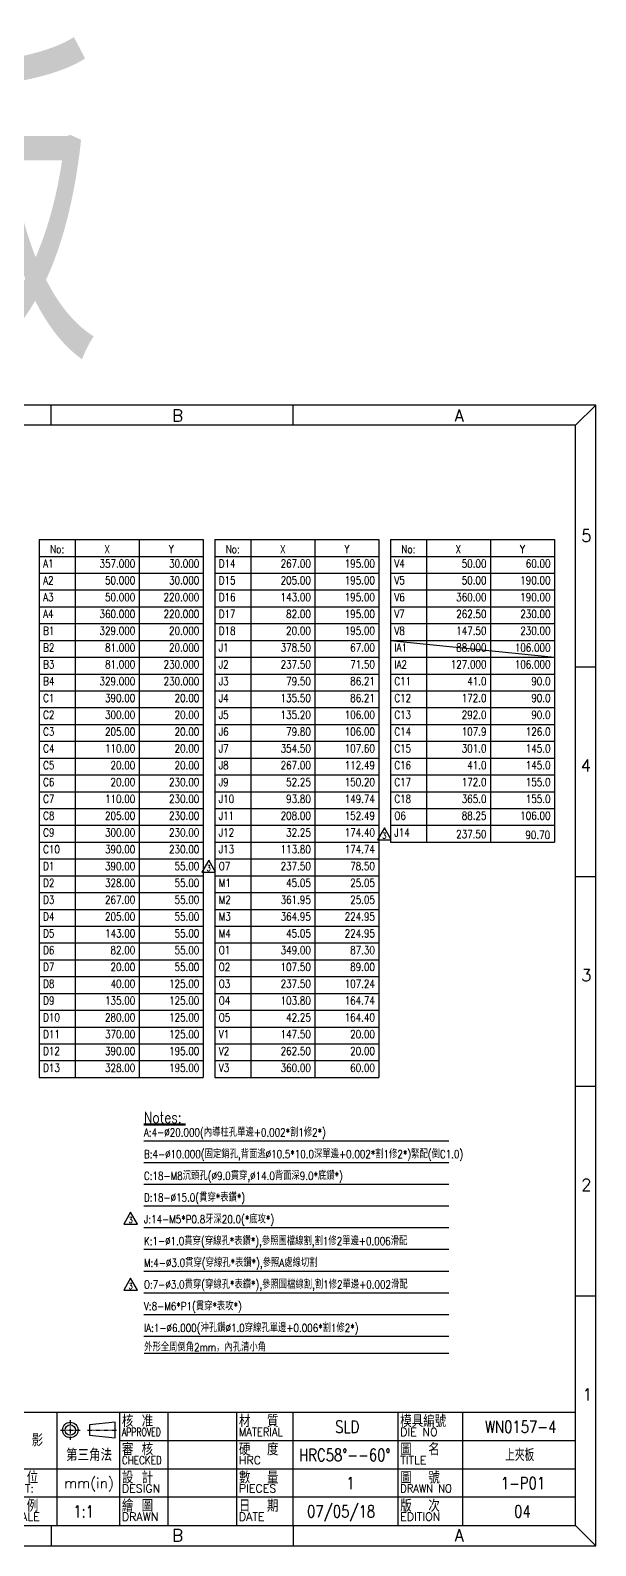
# Model space of a CAD drawing. Extents: x 13099 to 13821, y -3003 to -1672.
# Drawn here: x 13574 to 13821, y -2334 to -1672 of the extents above; entities that cross this region are included whole.
import ezdxf
from ezdxf.enums import TextEntityAlignment as Align

# ---------------------------------------------------------------- set-up
doc = ezdxf.new("R2010")
doc.units = 0
doc.header["$MEASUREMENT"] = 0
doc.linetypes.add('CENTER', pattern=[2, 1.25, -0.25, 0.25, -0.25])
for name, color, linetype in [('-PP', 4, 'CONTINUOUS'), ('-PP1', 1, 'CONTINUOUS'), ('-PPDIM', 6, 'CONTINUOUS'), ('BORD', 4, 'CONTINUOUS')]:
    doc.layers.add(name, color=color, linetype=linetype)
doc.styles.add('AEH', font='ROMANS.shx', dxfattribs={"width": 0.8, "bigfont": 'ae.shx'})
doc.styles.add('ROMANS', font='ROMANS')
doc.styles.add('型式1', font='KAIU.TTF', dxfattribs={"width": 0.8})

# ---------------------------------------------------------------- blocks, each defined once
blk = doc.blocks.new('A3BORD')
at = {"layer": 'BORD', "color": 7}
for p, q in [((900.74, -291.41), (905.74, -296.41)), ((995.29, -296.41), (995.29, -291.41)), ((1055.29, -296.41), (1055.29, -291.41)), ((1115.29, -296.41), (1115.29, -291.41)), ((1175.29, -296.41), (1175.29, -291.41)), ((1235.29, -296.41), (1235.29, -291.41)), ((1305.29, -296.41), (1310.29, -291.41)), ((905.74, -356.3), (900.74, -356.3)), ((1305.29, -356.3), (1310.29, -356.3)), ((905.74, -408.3), (900.74, -408.3)), ((1305.29, -408.3), (1310.29, -408.3)), ((905.74, -460.3), (900.74, -460.3)), ((1305.29, -460.3), (1310.29, -460.3)), ((905.74, -512.3), (900.74, -512.3)), ((1305.29, -512.3), (1310.29, -512.3)), ((900.74, -574.3), (905.74, -569.3)), ((995.29, -569.3), (995.29, -574.3)), ((1055.29, -569.3), (1055.29, -574.3)), ((1115.29, -569.3), (1115.29, -574.3)), ((1175.29, -569.3), (1175.29, -574.3)), ((1235.29, -569.3), (1235.29, -574.3)), ((1305.29, -569.3), (1310.29, -574.3))]:
    blk.add_line(p, q, dxfattribs=at)
blk.add_lwpolyline([(900.74, -291.41), (900.74, -574.3), (1310.29, -574.3), (1310.29, -291.41)], close=True, dxfattribs=at)
at = {"layer": 'BORD'}
blk.add_lwpolyline([(905.74, -296.41), (905.74, -569.3), (1305.29, -569.3), (1305.29, -296.41)], close=True, dxfattribs=at)
at = {"layer": 'BORD', "color": 7, "style": 'ROMANS'}
for s, p in [('F', (965.29, -295.53)), ('E', (1025.29, -295.53)), ('D', (1085.29, -295.53)), ('C', (1145.29, -295.53)), ('B', (1205.29, -295.53)), ('A', (1275.29, -295.53)), ('5', (902.33, -325.3)), ('5', (1306.69, -325.3)), ('4', (901.83, -382.3)), ('4', (1306.55, -382.3)), ('3', (902.33, -434.3)), ('3', (1306.69, -434.3)), ('2', (902.33, -486.3)), ('2', (1306.69, -486.3)), ('1', (902.83, -538.3)), ('1', (1306.96, -538.3)), ('F', (965.29, -573.42)), ('E', (1025.29, -573.12)), ('D', (1085.29, -573.17)), ('C', (1145.29, -573.22)), ('B', (1205.29, -573.22)), ('A', (1275.29, -573.22))]:
    blk.add_text(s, height=3, dxfattribs=at).set_placement(p)
blk = doc.blocks.new('-A30')
at = {"layer": 'BORD', "color": 4}
for p, q in [((404.55, 33), (5, 33)), ((69, 33), (69, 5)), ((81, 33), (81, 5)), ((162.5, 33), (162.5, 5)), ((263, 33), (263, 5)), ((276, 33), (276, 5)), ((291.5, 33), (291.5, 5)), ((303.5, 33), (303.5, 5)), ((320.5, 33), (320.5, 5)), ((334.5, 33), (334.5, 5)), ((360.5, 33), (360.5, 5)), ((376.5, 33), (376.5, 5)), ((162.5, 27.4), (5, 27.4)), ((45, 27.4), (45, 5)), ((404.55, 26), (291.5, 26)), ((162.5, 21.8), (5, 21.8)), ((25, 21.8), (25, 5)), ((404.55, 19), (263, 19)), ((162.5, 16.2), (5, 16.2)), ((404.55, 12), (263, 12)), ((162.5, 10.6), (5, 10.6))]:
    blk.add_line(p, q, dxfattribs=at)
at = {"layer": 'BORD', "color": 1, "linetype": 'CENTER'}
for p, q in [((279.3, 31.1), (279.3, 26.26)), ((276.88, 28.68), (281.72, 28.68)), ((283.55, 28.68), (290.95, 28.68))]:
    blk.add_line(p, q, dxfattribs=at)
at = {"layer": 'BORD', "color": 2}
for p, q in [((290.45, 30.6), (284.05, 29.96)), ((290.45, 26.76), (290.45, 30.6)), ((284.05, 29.96), (284.05, 27.4)), ((284.05, 27.4), (290.45, 26.76))]:
    blk.add_line(p, q, dxfattribs=at)
at = {"layer": 'BORD', "color": 2, "ltscale": 6}
for points in [[(75.08, 27.05), (72.47, 22.53), (77.69, 22.53)], [(75.08, 21.45), (72.47, 16.93), (77.69, 16.93)], [(75.08, 15.85), (72.47, 11.33), (77.69, 11.33)], [(75.08, 10.25), (72.47, 5.73), (77.69, 5.73)]]:
    blk.add_lwpolyline(points, close=True, dxfattribs=at)
at = {"layer": 'BORD', "color": 2}
for radius in [1.92, 1.28]:
    blk.add_circle((279.3, 28.68), radius, dxfattribs=at)
at = {"layer": 'BORD', "color": 4}
blk.add_blockref('A3BORD', (-900.74, 574.3), dxfattribs=at)
at = {"layer": 'BORD', "color": 4, "ltscale": 6, "style": 'AEH'}
for s, p in [('一   般   公   差', (37, 30.2)), ('設   變   內   容', (121.75, 30.2)), ('角   度', (57, 24.6))]:
    blk.add_text(s, height=4, dxfattribs=at).set_placement(p, align=Align.MIDDLE_CENTER)
at = {"layer": 'BORD', "color": 2, "ltscale": 6, "style": 'AEH'}
blk.add_text('NO:', height=3, dxfattribs=at).set_placement((75, 30.2), align=Align.MIDDLE_CENTER)
at = {"layer": 'BORD', "ltscale": 6, "style": 'AEH'}
for s, p in [('核 准', (292.1, 32.4)), ('材  質', (321.1, 32.4)), ('模具編號', (361.1, 32.4)), ('審 核', (292.1, 25.4)), ('硬  度', (321.1, 25.4)), ('圖  名', (361.1, 25.4)), ('單 位', (263.6, 18.4)), ('設 計', (292.1, 18.4)), ('數  量', (321.1, 18.4)), ('圖  號', (361.1, 18.4)), ('比 例', (263.6, 11.4)), ('繪 圖', (292.1, 11.4)), ('日  期', (321.1, 11.4)), ('版  次', (361.1, 11.4))]:
    blk.add_text(s, height=3, dxfattribs=at).set_placement(p, align=Align.TOP_LEFT)
at = {"layer": 'BORD', "color": 4, "ltscale": 6, "style": 'AEH'}
blk.add_text('投 影', height=3, dxfattribs=at).set_placement((264.81, 27.64), align=Align.TOP_LEFT)
at = {"layer": 'BORD', "color": 2, "ltscale": 6, "style": 'AEH'}
for s, width, p in [('APPROVED', 0.7, (292.1, 26.6)), ('MATERIAL', 0.9, (321.1, 26.6)), ('CHECKED', 0.8, (292.1, 19.6)), ('DRAWN NO', 0.9, (361.1, 12.6))]:
    blk.add_text(s, height=2, dxfattribs=dict(at, width=width)).set_placement(p, align=Align.BOTTOM_LEFT)
for s, p in [('DIE NO', (361.1, 26.6)), ('HRC', (321.1, 19.6)), ('TITLE', (361.1, 19.6)), ('UNIT:', (263.6, 12.6)), ('DESIGN', (292.1, 12.6)), ('PIECES', (321.1, 12.6)), ('SCALE', (263.6, 5.6)), ('DRAWN', (292.1, 5.6)), ('DATE', (321.1, 5.6)), ('EDITION', (361.1, 5.6))]:
    blk.add_text(s, height=2, dxfattribs=at).set_placement(p, align=Align.BOTTOM_LEFT)
at = {"layer": 'BORD', "ltscale": 6, "style": 'AEH'}
for s, height, p in [('1', 3, (75, 24.26)), ('第三角法', 3, (283.97, 22.5)), ('2', 3, (75, 18.66)), ('mm(in)', 2.5, (283.97, 15.5)), ('3', 3, (75, 13.06)), ('4', 3, (75, 7.46))]:
    blk.add_text(s, height=height, dxfattribs=at).set_placement(p, align=Align.MIDDLE_CENTER)
at = {"layer": 'BORD', "color": 7, "ltscale": 6, "style": '型式1', "width": 1.15345}
blk.add_text('GPPC', height=8, dxfattribs=at).set_placement((165.84, 14.94), (191.95, 14.94), align=Align.FIT)
at = {"layer": 'BORD', "color": 7, "style": '型式1', "width": 0.939233}
blk.add_text('綠興科技股份有限公司', height=5, dxfattribs=at).set_placement((192.48, 20.17), (258.9, 20.17), align=Align.FIT)
at = {"layer": 'BORD', "color": 2, "linetype": 'Continuous', "style": 'AEH'}
for s, height, p in [('*.*', 4, (6.14, 17.21)), ('%%P0.1', 3, (26.71, 17.55)), ('0%%D', 3, (46.24, 17.55)), ('>', 3, (51.08, 17.55)), ('REF', 3, (54.85, 17.55)), ('%%P', 3, (64.13, 17.55)), ('*.**', 4, (6.14, 11.23)), ('%%P0.01', 3, (26.71, 11.57)), ('>', 3, (51.08, 11.95)), ('%%P', 3, (64.13, 11.95)), ('*.***', 4, (6.14, 5.91)), ('-0.005', 3, (26.71, 6.26)), ('>', 3, (51.08, 6.35)), ('%%P', 3, (64.13, 6.35))]:
    blk.add_text(s, height=height, dxfattribs=at).set_placement(p)
at = {"layer": 'BORD', "color": 2, "style": '型式1', "width": 0.571104}
blk.add_text('Green Point Precision Components Co.,Ltd', height=4, dxfattribs=at).set_placement((193, 12.94), (257.62, 12.94), align=Align.FIT)

msp = doc.modelspace()

# ---------------------------------------------------------------- linework, layer by layer
at = {"layer": '-PP', "ltscale": 6}
msp.add_line((13731.0965, -1938.319), (13802.8465, -1945.669), dxfattribs=at)
at = {"layer": '-PP', "color": 2, "ltscale": 6}
for points in [[(13728.4818, -2020.2952), (13725.4818, -2025.4912), (13731.4818, -2025.4912)], [(13651.7318, -2034.4452), (13648.7318, -2039.6412), (13654.7318, -2039.6412)], [(13617.5847, -2188.3319), (13614.5847, -2193.5279), (13620.5847, -2193.5279)], [(13617.5847, -2217.2235), (13614.5847, -2222.4195), (13620.5847, -2222.4195)]]:
    msp.add_lwpolyline(points, close=True, dxfattribs=at)
at = {"layer": '-PPDIM', "ltscale": 6}
for p, q in [((13577.5965, -1894.219), (13649.3465, -1894.219)), ((13577.5965, -1894.219), (13577.5965, -2129.419)), ((13593.3465, -1894.219), (13593.3465, -2129.419)), ((13621.3465, -1894.219), (13621.3465, -2129.419)), ((13649.3465, -1894.219), (13649.3465, -2129.419)), ((13654.3465, -1894.219), (13726.0965, -1894.219)), ((13654.3465, -1894.219), (13654.3465, -2129.419)), ((13670.0965, -1894.219), (13670.0965, -2129.419)), ((13698.0965, -1894.219), (13698.0965, -2129.419)), ((13726.0965, -1894.219), (13726.0965, -2129.419)), ((13731.0965, -1894.219), (13802.8465, -1894.219)), ((13731.0965, -1894.219), (13731.0965, -1953.019)), ((13746.8465, -1894.219), (13746.8465, -1953.019)), ((13774.8465, -1894.219), (13774.8465, -1953.019)), ((13802.8465, -1894.219), (13802.8465, -1953.019)), ((13577.5965, -1901.569), (13649.3465, -1901.569)), ((13654.3465, -1901.569), (13726.0965, -1901.569)), ((13731.0965, -1901.569), (13802.8465, -1901.569)), ((13577.5965, -1908.919), (13649.3465, -1908.919)), ((13654.3465, -1908.919), (13726.0965, -1908.919)), ((13731.0965, -1908.919), (13802.8465, -1908.919)), ((13577.5965, -1916.269), (13649.3465, -1916.269)), ((13654.3465, -1916.269), (13726.0965, -1916.269)), ((13731.0965, -1916.269), (13802.8465, -1916.269)), ((13577.5965, -1923.619), (13649.3465, -1923.619)), ((13654.3465, -1923.619), (13726.0965, -1923.619)), ((13731.0965, -1923.619), (13802.8465, -1923.619)), ((13577.5965, -1930.969), (13649.3465, -1930.969)), ((13654.3465, -1930.969), (13726.0965, -1930.969)), ((13731.0965, -1930.969), (13802.8465, -1930.969)), ((13577.5965, -1938.319), (13649.3465, -1938.319)), ((13654.3465, -1938.319), (13726.0965, -1938.319)), ((13731.0965, -1938.319), (13802.8465, -1938.319)), ((13577.5965, -1945.669), (13649.3465, -1945.669)), ((13654.3465, -1945.669), (13726.0965, -1945.669)), ((13731.0965, -1945.669), (13802.8465, -1945.669)), ((13577.5965, -1953.019), (13649.3465, -1953.019)), ((13654.3465, -1953.019), (13726.0965, -1953.019)), ((13731.0965, -1953.019), (13802.8465, -1953.019)), ((13731.0965, -1953.019), (13802.8465, -1953.019)), ((13731.0965, -1953.019), (13731.0965, -2011.819)), ((13746.8465, -1953.019), (13746.8465, -2011.819)), ((13774.8465, -1953.019), (13774.8465, -2011.819)), ((13802.8465, -1953.019), (13802.8465, -2011.819)), ((13577.5965, -1960.369), (13649.3465, -1960.369)), ((13654.3465, -1960.369), (13726.0965, -1960.369)), ((13731.0965, -1960.369), (13802.8465, -1960.369)), ((13577.5965, -1967.719), (13649.3465, -1967.719)), ((13654.3465, -1967.719), (13726.0965, -1967.719)), ((13731.0965, -1967.719), (13802.8465, -1967.719)), ((13577.5965, -1975.069), (13649.3465, -1975.069)), ((13654.3465, -1975.069), (13726.0965, -1975.069)), ((13731.0965, -1975.069), (13802.8465, -1975.069)), ((13577.5965, -1982.419), (13649.3465, -1982.419)), ((13654.3465, -1982.419), (13726.0965, -1982.419)), ((13731.0965, -1982.419), (13802.8465, -1982.419)), ((13577.5965, -1989.769), (13649.3465, -1989.769)), ((13654.3465, -1989.769), (13726.0965, -1989.769)), ((13731.0965, -1989.769), (13802.8465, -1989.769)), ((13577.5965, -1997.119), (13649.3465, -1997.119)), ((13654.3465, -1997.119), (13726.0965, -1997.119)), ((13731.0965, -1997.119), (13802.8465, -1997.119)), ((13577.5965, -2004.469), (13649.3465, -2004.469)), ((13654.3465, -2004.469), (13726.0965, -2004.469)), ((13731.0965, -2004.469), (13802.8465, -2004.469)), ((13577.5965, -2011.819), (13649.3465, -2011.819)), ((13654.3465, -2011.819), (13726.0965, -2011.819)), ((13731.0965, -2011.819), (13802.8465, -2011.819)), ((13731.0965, -2011.819), (13802.8465, -2011.819)), ((13731.0965, -2011.819), (13731.0965, -2026.519)), ((13746.8465, -2011.819), (13746.8465, -2026.519)), ((13774.8465, -2011.819), (13774.8465, -2026.519)), ((13802.8465, -2011.819), (13802.8465, -2026.519)), ((13577.5965, -2019.169), (13649.3465, -2019.169)), ((13654.3465, -2019.169), (13726.0965, -2019.169)), ((13731.0965, -2019.169), (13802.8465, -2019.169)), ((13577.5965, -2026.519), (13649.3465, -2026.519)), ((13654.3465, -2026.519), (13726.0965, -2026.519)), ((13731.0965, -2026.519), (13802.8465, -2026.519)), ((13731.0965, -2026.519), (13802.8465, -2026.519)), ((13577.5965, -2033.869), (13649.3465, -2033.869)), ((13654.3465, -2033.869), (13726.0965, -2033.869)), ((13577.5965, -2041.219), (13649.3465, -2041.219)), ((13654.3465, -2041.219), (13726.0965, -2041.219)), ((13577.5965, -2048.569), (13649.3465, -2048.569)), ((13654.3465, -2048.569), (13726.0965, -2048.569)), ((13577.5965, -2055.919), (13649.3465, -2055.919)), ((13654.3465, -2055.919), (13726.0965, -2055.919)), ((13577.5965, -2063.269), (13649.3465, -2063.269)), ((13654.3465, -2063.269), (13726.0965, -2063.269)), ((13577.5965, -2070.619), (13649.3465, -2070.619)), ((13654.3465, -2070.619), (13726.0965, -2070.619)), ((13577.5965, -2077.969), (13649.3465, -2077.969)), ((13654.3465, -2077.969), (13726.0965, -2077.969)), ((13577.5965, -2085.319), (13649.3465, -2085.319)), ((13654.3465, -2085.319), (13726.0965, -2085.319)), ((13577.5965, -2092.669), (13649.3465, -2092.669)), ((13654.3465, -2092.669), (13726.0965, -2092.669)), ((13577.5965, -2100.019), (13649.3465, -2100.019)), ((13654.3465, -2100.019), (13726.0965, -2100.019)), ((13577.5965, -2107.369), (13649.3465, -2107.369)), ((13654.3465, -2107.369), (13726.0965, -2107.369)), ((13577.5965, -2114.719), (13649.3465, -2114.719)), ((13654.3465, -2114.719), (13726.0965, -2114.719)), ((13577.5965, -2122.069), (13649.3465, -2122.069)), ((13654.3465, -2122.069), (13726.0965, -2122.069)), ((13577.5965, -2129.419), (13649.3465, -2129.419)), ((13577.5965, -2129.419), (13649.3465, -2129.419)), ((13654.3465, -2129.419), (13726.0965, -2129.419)), ((13654.3465, -2129.419), (13726.0965, -2129.419)), ((13623.4115, -2149.719), (13641.5555, -2149.719)), ((13623.4115, -2150.069), (13641.5555, -2150.069)), ((13623.4115, -2157.069), (13756.6115, -2157.069)), ((13623.4115, -2166.569), (13756.6115, -2166.569)), ((13623.4115, -2176.069), (13756.6115, -2176.069)), ((13623.4115, -2185.569), (13756.6115, -2185.569)), ((13623.4115, -2195.069), (13756.6115, -2195.069)), ((13623.4115, -2204.569), (13756.6115, -2204.569)), ((13623.4115, -2214.069), (13756.6115, -2214.069)), ((13623.4115, -2223.569), (13756.6115, -2223.569)), ((13623.4115, -2233.069), (13756.6115, -2233.069)), ((13623.4115, -2242.569), (13756.6115, -2242.569)), ((13623.5086, -2249.9318), (13756.6115, -2249.9318))]:
    msp.add_line(p, q, dxfattribs=at)

# ---------------------------------------------------------------- block references
at = {"layer": '-PP1', "ltscale": 6, "xscale": 1.763061300000118, "yscale": 1.763061300000118, "zscale": 1.7630613}
msp.add_blockref('-A30', (13098.7812, -2334.1561), dxfattribs=at)

# ---------------------------------------------------------------- texts
at = {"layer": '-PP', "color": 2, "ltscale": 6, "style": 'AEH', "width": 0.8}
for p in [(13728.4818, -2023.7592), (13651.7318, -2037.9092), (13617.5847, -2191.7959), (13617.5847, -2220.6875)]:
    msp.add_text('3', height=2.5, dxfattribs=at).set_placement(p, align=Align.MIDDLE)
at = {"layer": '-PP1', "ltscale": 6, "style": 'AEH', "width": 0.8}
for s, height, p in [('SLD', 5.28918, (13706.9889, -2284.7904)), ('WN0157-4', 5.28918, (13772.4835, -2284.7904)), ('HRC58%%D--60%%D', 5.289184, (13691.2423, -2297.1318)), ('上夾板', 5.28918, (13781.3071, -2297.1318)), ('1', 5.2892, (13711.8192, -2309.4732)), ('1-P01', 5.28918, (13779.363, -2309.4732)), ('1:1', 5.28918, (13592.5158, -2321.8146)), ('07/05/18', 5.28918, (13694.7011, -2321.8146)), ('04', 5.28918, (13785.2076, -2321.8146))]:
    msp.add_text(s, height=height, dxfattribs=at).set_placement(p)
at = {"layer": '-PP1', "ltscale": 6, "insert": (13308.3322, -1685.0841), "char_height": 130, "width": 421.787644, "attachment_point": 1, "style": 'AEH'}
msp.add_mtext('上夾板', dxfattribs=at)
at = {"layer": '-PPDIM', "ltscale": 6, "style": 'AEH', "width": 0.8}
for s, p in [('No:', (13585.4715, -1898.419)), ('X', (13607.3465, -1898.419)), ('Y', (13635.3465, -1898.419)), ('No:', (13662.2215, -1898.419)), ('X', (13684.0965, -1898.419)), ('Y', (13712.0965, -1898.419)), ('No:', (13738.9715, -1898.419)), ('X', (13760.8465, -1898.419)), ('Y', (13788.8465, -1898.419))]:
    msp.add_text(s, height=3.5, dxfattribs=at).set_placement(p, align=Align.MIDDLE)
for s, height, p in [('A1', 3.5, (13579.3465, -1906.469)), ('D14', 3.5, (13656.0965, -1906.469)), ('V4', 3.5, (13732.8465, -1906.469)), ('A2', 3.5, (13579.3465, -1913.819)), ('D15', 3.5, (13656.0965, -1913.819)), ('V5', 3.5, (13732.8465, -1913.819)), ('A3', 3.5, (13579.3465, -1921.169)), ('D16', 3.5, (13656.0965, -1921.169)), ('V6', 3.5, (13732.8465, -1921.169)), ('A4', 3.5, (13579.3465, -1928.519)), ('D17', 3.5, (13656.0965, -1928.519)), ('V7', 3.5, (13732.8465, -1928.519)), ('B1', 3.5, (13579.3465, -1935.869)), ('D18', 3.5, (13656.0965, -1935.869)), ('V8', 3.5, (13732.8465, -1935.869)), ('B2', 3.5, (13579.3465, -1943.219)), ('J1', 3.5, (13656.0965, -1943.219)), ('IA1', 3.5, (13732.8465, -1943.219)), ('B3', 3.5, (13579.3465, -1950.569)), ('J2', 3.5, (13656.0965, -1950.569)), ('IA2', 3.5, (13732.8465, -1950.569)), ('B4', 3.5, (13579.3465, -1957.919)), ('J3', 3.5, (13656.0965, -1957.919)), ('C11', 3.5, (13732.8465, -1957.919)), ('C1', 3.5, (13579.3465, -1965.269)), ('J4', 3.5, (13656.0965, -1965.269)), ('C12', 3.5, (13732.8465, -1965.269)), ('C2', 3.5, (13579.3465, -1972.619)), ('J5', 3.5, (13656.0965, -1972.619)), ('C13', 3.5, (13732.8465, -1972.619)), ('C3', 3.5, (13579.3465, -1979.969)), ('J6', 3.5, (13656.0965, -1979.969)), ('C14', 3.5, (13732.8465, -1979.969)), ('C4', 3.5, (13579.3465, -1987.319)), ('J7', 3.5, (13656.0965, -1987.319)), ('C15', 3.5, (13732.8465, -1987.319)), ('C5', 3.5, (13579.3465, -1994.669)), ('J8', 3.5, (13656.0965, -1994.669)), ('C16', 3.5, (13732.8465, -1994.669)), ('C6', 3.5, (13579.3465, -2002.019)), ('J9', 3.5, (13656.0965, -2002.019)), ('C17', 3.5, (13732.8465, -2002.019)), ('C7', 3.5, (13579.3465, -2009.369)), ('J10', 3.5, (13656.0965, -2009.369)), ('C18', 3.5, (13732.8465, -2009.369)), ('C8', 3.5, (13579.3465, -2016.719)), ('J11', 3.5, (13656.0965, -2016.719)), ('O6', 3.5, (13732.8465, -2016.719)), ('C9', 3.5, (13579.3465, -2024.069)), ('J12', 3.5, (13656.0965, -2024.069)), ('J14', 3.5, (13732.8465, -2024.069)), ('C10', 3.5, (13579.3465, -2031.419)), ('J13', 3.5, (13656.0965, -2031.419)), ('D1', 3.5, (13579.3465, -2038.769)), ('O7', 3.5, (13656.0965, -2038.769)), ('D2', 3.5, (13579.3465, -2046.119)), ('M1', 3.5, (13656.0965, -2046.119)), ('D3', 3.5, (13579.3465, -2053.469)), ('M2', 3.5, (13656.0965, -2053.469)), ('D4', 3.5, (13579.3465, -2060.819)), ('M3', 3.5, (13656.0965, -2060.819)), ('D5', 3.5, (13579.3465, -2068.169)), ('M4', 3.5, (13656.0965, -2068.169)), ('D6', 3.5, (13579.3465, -2075.519)), ('O1', 3.5, (13656.0965, -2075.519)), ('D7', 3.5, (13579.3465, -2082.869)), ('O2', 3.5, (13656.0965, -2082.869)), ('D8', 3.5, (13579.3465, -2090.219)), ('O3', 3.5, (13656.0965, -2090.219)), ('D9', 3.5, (13579.3465, -2097.569)), ('O4', 3.5, (13656.0965, -2097.569)), ('D10', 3.5, (13579.3465, -2104.919)), ('O5', 3.5, (13656.0965, -2104.919)), ('D11', 3.5, (13579.3465, -2112.269)), ('V1', 3.5, (13656.0965, -2112.269)), ('D12', 3.5, (13579.3465, -2119.619)), ('V2', 3.5, (13656.0965, -2119.619)), ('D13', 3.5, (13579.3465, -2126.969)), ('V3', 3.5, (13656.0965, -2126.969)), ('Notes:', 4.9, (13623.4115, -2149.369))]:
    msp.add_text(s, height=height, dxfattribs=at).set_placement(p)
for s, p in [('357.000', (13619.5965, -1906.469)), ('30.000', (13647.5965, -1906.469)), ('267.00', (13696.3465, -1906.469)), ('195.00', (13724.3465, -1906.469)), ('50.00', (13773.0965, -1906.469)), ('60.00', (13801.0965, -1906.469)), ('50.000', (13619.5965, -1913.819)), ('30.000', (13647.5965, -1913.819)), ('205.00', (13696.3465, -1913.819)), ('195.00', (13724.3465, -1913.819)), ('50.00', (13773.0965, -1913.819)), ('190.00', (13801.0965, -1913.819)), ('50.000', (13619.5965, -1921.169)), ('220.000', (13647.5965, -1921.169)), ('143.00', (13696.3465, -1921.169)), ('195.00', (13724.3465, -1921.169)), ('360.00', (13773.0965, -1921.169)), ('190.00', (13801.0965, -1921.169)), ('360.000', (13619.5965, -1928.519)), ('220.000', (13647.5965, -1928.519)), ('82.00', (13696.3465, -1928.519)), ('195.00', (13724.3465, -1928.519)), ('262.50', (13773.0965, -1928.519)), ('230.00', (13801.0965, -1928.519)), ('329.000', (13619.5965, -1935.869)), ('20.000', (13647.5965, -1935.869)), ('20.00', (13696.3465, -1935.869)), ('195.00', (13724.3465, -1935.869)), ('147.50', (13773.0965, -1935.869)), ('230.00', (13801.0965, -1935.869)), ('81.000', (13619.5965, -1943.219)), ('20.000', (13647.5965, -1943.219)), ('378.50', (13696.3465, -1943.219)), ('67.00', (13724.3465, -1943.219)), ('88.000', (13773.0965, -1943.219)), ('106.000', (13801.0965, -1943.219)), ('81.000', (13619.5965, -1950.569)), ('230.000', (13647.5965, -1950.569)), ('237.50', (13696.3465, -1950.569)), ('71.50', (13724.3465, -1950.569)), ('127.000', (13773.0965, -1950.569)), ('106.000', (13801.0965, -1950.569)), ('329.000', (13619.5965, -1957.919)), ('230.000', (13647.5965, -1957.919)), ('79.50', (13696.3465, -1957.919)), ('86.21', (13724.3465, -1957.919)), ('41.0', (13773.0965, -1957.919)), ('90.0', (13801.0965, -1957.919)), ('390.00', (13619.5965, -1965.269)), ('20.00', (13647.5965, -1965.269)), ('135.50', (13696.3465, -1965.269)), ('86.21', (13724.3465, -1965.269)), ('172.0', (13773.0965, -1965.269)), ('90.0', (13801.0965, -1965.269)), ('300.00', (13619.5965, -1972.619)), ('20.00', (13647.5965, -1972.619)), ('135.20', (13696.3465, -1972.619)), ('106.00', (13724.3465, -1972.619)), ('292.0', (13773.0965, -1972.619)), ('90.0', (13801.0965, -1972.619)), ('205.00', (13619.5965, -1979.969)), ('20.00', (13647.5965, -1979.969)), ('79.80', (13696.3465, -1979.969)), ('106.00', (13724.3465, -1979.969)), ('107.9', (13773.0965, -1979.969)), ('126.0', (13801.0965, -1979.969)), ('110.00', (13619.5965, -1987.319)), ('20.00', (13647.5965, -1987.319)), ('354.50', (13696.3465, -1987.319)), ('107.60', (13724.3465, -1987.319)), ('301.0', (13773.0965, -1987.319)), ('145.0', (13801.0965, -1987.319)), ('20.00', (13619.5965, -1994.669)), ('20.00', (13647.5965, -1994.669)), ('267.00', (13696.3465, -1994.669)), ('112.49', (13724.3465, -1994.669)), ('41.0', (13773.0965, -1994.669)), ('145.0', (13801.0965, -1994.669)), ('20.00', (13619.5965, -2002.019)), ('230.00', (13647.5965, -2002.019)), ('52.25', (13696.3465, -2002.019)), ('150.20', (13724.3465, -2002.019)), ('172.0', (13773.0965, -2002.019)), ('155.0', (13801.0965, -2002.019)), ('110.00', (13619.5965, -2009.369)), ('230.00', (13647.5965, -2009.369)), ('93.80', (13696.3465, -2009.369)), ('149.74', (13724.3465, -2009.369)), ('365.0', (13773.0965, -2009.369)), ('155.0', (13801.0965, -2009.369)), ('205.00', (13619.5965, -2016.719)), ('230.00', (13647.5965, -2016.719)), ('208.00', (13696.3465, -2016.719)), ('152.49', (13724.3465, -2016.719)), ('88.25', (13773.0965, -2016.719)), ('106.00', (13801.0965, -2016.719)), ('300.00', (13619.5965, -2024.069)), ('230.00', (13647.5965, -2024.069)), ('32.25', (13696.3465, -2024.069)), ('174.40', (13724.3465, -2024.069)), ('237.50', (13773.0835, -2024.769)), ('90.70', (13800.921, -2025.1218)), ('390.00', (13619.5965, -2031.419)), ('230.00', (13647.5965, -2031.419)), ('113.80', (13696.3465, -2031.419)), ('174.74', (13724.3465, -2031.419)), ('390.00', (13619.5965, -2038.769)), ('55.00', (13647.5965, -2038.769)), ('237.50', (13696.3465, -2038.769)), ('78.50', (13724.3465, -2038.769)), ('328.00', (13619.5965, -2046.119)), ('55.00', (13647.5965, -2046.119)), ('45.05', (13696.3465, -2046.119)), ('25.05', (13724.3465, -2046.119)), ('267.00', (13619.5965, -2053.469)), ('55.00', (13647.5965, -2053.469)), ('361.95', (13696.3465, -2053.469)), ('25.05', (13724.3465, -2053.469)), ('205.00', (13619.5965, -2060.819)), ('55.00', (13647.5965, -2060.819)), ('364.95', (13696.3465, -2060.819)), ('224.95', (13724.3465, -2060.819)), ('143.00', (13619.5965, -2068.169)), ('55.00', (13647.5965, -2068.169)), ('45.05', (13696.3465, -2068.169)), ('224.95', (13724.3465, -2068.169)), ('82.00', (13619.5965, -2075.519)), ('55.00', (13647.5965, -2075.519)), ('349.00', (13696.3465, -2075.519)), ('87.30', (13724.3465, -2075.519)), ('20.00', (13619.5965, -2082.869)), ('55.00', (13647.5965, -2082.869)), ('107.50', (13696.3465, -2082.869)), ('89.00', (13724.3465, -2082.869)), ('40.00', (13619.5965, -2090.219)), ('125.00', (13647.5965, -2090.219)), ('237.50', (13696.3465, -2090.219)), ('107.24', (13724.3465, -2090.219)), ('135.00', (13619.5965, -2097.569)), ('125.00', (13647.5965, -2097.569)), ('103.80', (13696.3465, -2097.569)), ('164.74', (13724.3465, -2097.569)), ('280.00', (13619.5965, -2104.919)), ('125.00', (13647.5965, -2104.919)), ('42.25', (13696.3465, -2104.919)), ('164.40', (13724.3465, -2104.919)), ('370.00', (13619.5965, -2112.269)), ('125.00', (13647.5965, -2112.269)), ('147.50', (13696.3465, -2112.269)), ('20.00', (13724.3465, -2112.269)), ('390.00', (13619.5965, -2119.619)), ('195.00', (13647.5965, -2119.619)), ('262.50', (13696.3465, -2119.619)), ('20.00', (13724.3465, -2119.619)), ('328.00', (13619.5965, -2126.969)), ('195.00', (13647.5965, -2126.969)), ('360.00', (13696.3465, -2126.969)), ('60.00', (13724.3465, -2126.969))]:
    msp.add_text(s, height=3.5, dxfattribs=at).set_placement(p, align=Align.RIGHT)
at = {"layer": '-PPDIM', "ltscale": 6, "char_height": 3.5, "width": 233.1, "attachment_point": 7, "style": 'AEH'}
for s, insert in [('A:4-%%c20.000(內導柱孔單邊+0.002*割1修2*)', (13623.4115, -2156.369)), ('B:4-%%c10.000(固定銷孔,背面逃%%C10.5*10.0深單邊+0.002*割1修2*)緊配(倒C1.0)', (13623.4115, -2165.869)), ('C:18-M8沉頭孔(%%c9.0貫穿,%%c14.0背面深9.0*底鑽*)', (13623.4115, -2175.369)), ('D:18-%%c15.0(貫穿*表鑽*)', (13623.4115, -2184.869)), ('J:14-M5*P0.8牙深20.0(*底攻*)', (13623.4115, -2194.369)), ('K:1-%%c1.0貫穿(穿線孔*表鑽*),參照圖檔線割,割1修2單邊+0.006滑配', (13623.4115, -2203.869)), ('M:4-%%c3.0貫穿(穿線孔*表鑽*),參照A處線切割', (13623.4115, -2213.369)), ('O:7-%%c3.0貫穿(穿線孔*表鑽*),參照圖檔線割,割1修2單邊+0.002滑配', (13623.4115, -2222.869)), ('V:8-M6*P1(貫穿*表攻*)', (13623.4115, -2232.369)), ('IA:1-%%c6.000(沖孔鑽%%c1.0穿線孔單邊+0.006*割1修2*)', (13623.4115, -2241.869)), ('外形全周倒角2mm，內孔清小角', (13623.5086, -2249.3318))]:
    msp.add_mtext(s, dxfattribs=dict(at, insert=insert))

doc.saveas('drawing.dxf')
